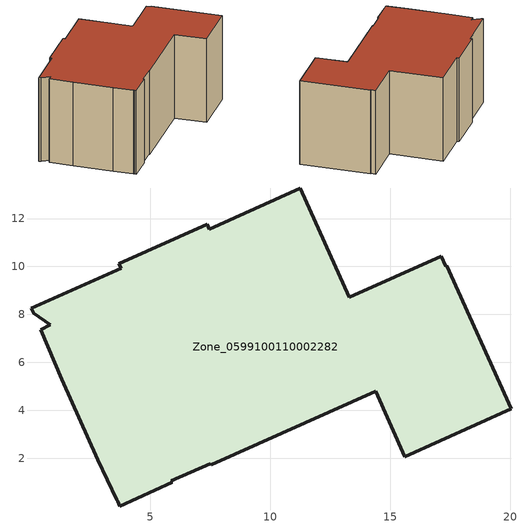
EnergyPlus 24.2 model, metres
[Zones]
Zone_0599100110002282
 floor ground (C_G): 0.04,8.25 3.78,9.93 3.69,10.12 7.37,11.76 7.46,11.56 11.26,13.27 13.3,8.71 17.13,10.42 17.31,10 17.37,10.03 20.05,4.06 15.62,2.07 14.4,4.8 7.54,1.72 7.49,1.78 5.88,1.07 5.92,1 3.72,0.01 3.64,0.2 3.6,0.28 2.81,1.95 1.31,5.3 0.43,7.37 0.84,7.56 0.14,8.04 z0
 wall outside (C_F): 15.62,2.07 20.05,4.06 17.37,10.03 17.31,10 17.13,10.42 13.3,8.71 11.26,13.27 7.46,11.56 7.37,11.76 3.69,10.12 3.78,9.93 0.04,8.25 0.14,8.04 0.84,7.56 0.43,7.37 1.31,5.3 2.81,1.95 3.6,0.28 3.64,0.2 3.72,0.01 5.92,1 5.88,1.07 7.49,1.78 7.54,1.72 14.4,4.8 15.62,2.07 z0:8.23
 roof outside (C_R): 3.78,9.93 0.04,8.25 0.14,8.04 0.84,7.56 0.43,7.37 1.31,5.3 2.81,1.95 3.6,0.28 3.64,0.2 3.72,0.01 5.92,1 5.88,1.07 7.49,1.78 7.54,1.72 14.4,4.8 15.62,2.07 20.05,4.06 17.37,10.03 17.31,10 17.13,10.42 13.3,8.71 11.26,13.27 7.46,11.56 7.37,11.76 3.69,10.12 z8.23
[BUILDING]
Pand.0599100110002282: North Axis=0; Terrain=City; Loads Convergence Tolerance Value=0.04; Temperature Convergence Tolerance Value=0.4; Solar Distribution=FullExterior; Maximum Number of Warmup Days=25; Minimum Number of Warmup Days=1
[Site:Location]
Rotterdam.The.Hague.AP_ZH_NLD Design_Conditions: Latitude=51.96; Longitude=4.45; Time Zone=1; Elevation=-4.5
[SITE:GROUNDTEMPERATURE:BUILDINGSURFACE]
18, 18, 18, 18, 18, 18, 18, 18, 18, 18, 18, 18
[MATERIAL] Thermal Absorptance=0.9; Solar Absorptance=0.7; Visible Absorptance=0.7
Name | Roughness | Thickness | Conductivity | Density | Specific Heat
G.D.2015-2018 | MediumSmooth | 0.15 | 0.0428571 | 540 | 1210
F.D.2015-2018 | Rough | 0.3 | 0.0666667 | 1920 | 840
R.D.2015-2018 | MediumRough | 0.2 | 0.0333333 | 1500 | 1000
[CONSTRUCTION]
C_G: G.D.2015-2018
C_F: F.D.2015-2018
C_R: R.D.2015-2018
[ZONE]
Zone_0599100110002282: Type=1; Multiplier=1; Ceiling Height=Autocalculate; Volume=Autocalculate; Floor Area=autocalculate; Part of Total Floor Area=Yes
[ZONEINFILTRATION:DESIGNFLOWRATE]
Infil_Zone_0599100110002282: Zone or ZoneList or Space or SpaceList=Zone_0599100110002282; Schedule=AlwaysOn; Design Flow Rate Calculation Method=Flow/Area; Flow Rate per Floor Area=0.0021; Constant Term Coefficient=1; Temperature Term Coefficient=0; Velocity Term Coefficient=0; Velocity Squared Term Coefficient=0
[HVACTEMPLATE:ZONE:IDEALLOADSAIRSYSTEM]
Zone_0599100110002282: Maximum Heating Supply Air Temperature=50; Minimum Cooling Supply Air Temperature=13; Maximum Heating Supply Air Humidity Ratio=0.0156; Minimum Cooling Supply Air Humidity Ratio=0.0077; Heating Limit=NoLimit; Cooling Limit=NoLimit; Dehumidification Control Type=ConstantSensibleHeatRatio; Cooling Sensible Heat Ratio=0.7; Dehumidification Setpoint=60; Humidification Control Type=None; Humidification Setpoint=30; Outdoor Air Method=None; Outdoor Air Flow Rate per Person=0.00944; Outdoor Air Flow Rate per Zone Floor Area=0; Outdoor Air Flow Rate per Zone=0; Demand Controlled Ventilation Type=None; Outdoor Air Economizer Type=NoEconomizer; Heat Recovery Type=None; Sensible Heat Recovery Effectiveness=0.7; Latent Heat Recovery Effectiveness=0.65
[ZONECONTROL:THERMOSTAT]
ThermostatControl_Zone_0599100110002282: Zone or ZoneList=Zone_0599100110002282; Control Type Schedule=DualSetpointControlType; Control 1=Thermostat_Zone_0599100110002282; Temperature Difference Between Cutout And Setpoint=0
[THERMOSTATSETPOINT:DUALSETPOINT]
Thermostat_Zone_0599100110002282: Heating Setpoint Temperature Schedule=HeatingSetpoint_Zone_0599100110002282; Cooling Setpoint Temperature Schedule=CoolingSetpoint_Zone_0599100110002282
[SCHEDULE:COMPACT]
HeatingSetpoint_Zone_0599100110002282: Through: 12/31, For: AllDays, Until: 24:00, 21
CoolingSetpoint_Zone_0599100110002282: Through: 12/31, For: AllDays, Until: 24:00, 24
DualSetpointControlType: Through: 12/31, For: AllDays, Until: 24:00, 4
AlwaysOn: Through: 12/31, For: AllDays, Until: 24:00, 1
